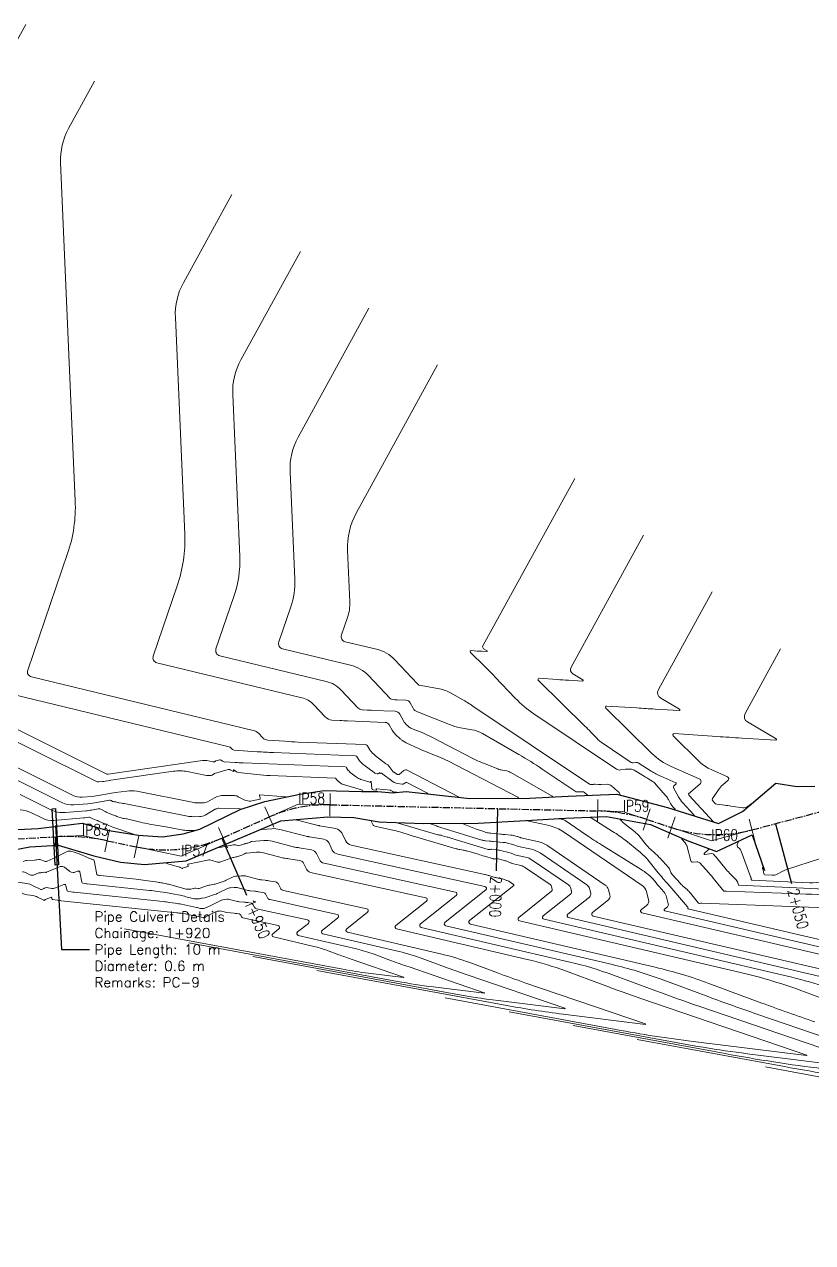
# Model space of a CAD drawing. Extents: x 337736 to 342002, y 3067251 to 3069533.
# Drawn here: x 339333.4 to 339473.2, y 3068119.2 to 3068335.1 of the extents above; entities that cross this region are included whole.
import ezdxf
from ezdxf.enums import TextEntityAlignment as Align

# ---------------------------------------------------------------- set-up
doc = ezdxf.new("R2010")
doc.units = 0
doc.header["$MEASUREMENT"] = 0
doc.linetypes.add('Center', pattern=[2, 1.25, -0.25, 0.25, -0.25])
for name, color, linetype, lineweight in [('BEC', 3, 'Continuous', 13), ('BES', 3, 'Continuous', 13), ('Chainage', 7, 'Continuous', 25), ('Contour', 4, 'Continuous', 0), ('IP_Line', 150, 'Continuous', 9), ('PC_Callout', 6, 'Continuous', 30), ('PipeCulvert', 6, 'Continuous', 30), ('RC', 9, 'Center', 30)]:
    doc.layers.add(name, color=color, linetype=linetype, lineweight=lineweight)
doc.layers.add('IPName', color=7, linetype='Continuous')
doc.layers.add('RoadEdge', color=51, linetype='Continuous')
doc.styles.get("Standard").update_dxf_attribs({"font": 'simplex.shx'})
doc.dimstyles.new('Dimension_PC_Callout', dxfattribs={"dimtxt": 1.75, "dimasz": 1.75, "dimexe": 0.18, "dimexo": 0.0625, "dimgap": 0.875, "dimtad": 0, "dimdec": 4, "dimzin": 0, "dimdsep": 46, "dimtxsty": 'Standard', "dimcen": 0.09, "dimadec": 0, "dimazin": 0, "dimtfac": 1, "dimtdec": 4, "dimtofl": 0, "dimtmove": 0, "dimatfit": 3, "dimfxl": 1, "dimtolj": 1, "dimtzin": 0, "dimarcsym": 0})

msp = doc.modelspace()

# ---------------------------------------------------------------- linework, layer by layer
at = {"layer": 'BEC'}
for points in [[(339387.65, 3068198.78), (339387.56, 3068194.78)], [(339387.65, 3068198.78), (339387.56, 3068194.78)], [(339435.1, 3068197.69), (339435, 3068193.69)], [(339435.1, 3068197.69), (339435, 3068193.69)], [(339376.03, 3068196.44), (339377.66, 3068192.79)], [(339376.03, 3068196.44), (339377.66, 3068192.79)], [(339444.38, 3068196.08), (339443.13, 3068192.29)], [(339444.38, 3068196.08), (339443.13, 3068192.29)], [(339448.77, 3068194.64), (339447.51, 3068190.84)], [(339448.77, 3068194.64), (339447.51, 3068190.84)], [(339338.95, 3068193.11), (339339.16, 3068189.11)], [(339338.95, 3068193.11), (339339.16, 3068189.11)], [(339348.52, 3068192.37), (339347.7, 3068188.45)], [(339348.52, 3068192.37), (339347.7, 3068188.45)], [(339367.81, 3068192.78), (339369.43, 3068189.12)], [(339367.81, 3068192.78), (339369.43, 3068189.12)], [(339461.9, 3068194.26), (339462.93, 3068190.39)], [(339461.9, 3068194.26), (339462.93, 3068190.39)], [(339353.7, 3068191.28), (339352.88, 3068187.36)], [(339353.7, 3068191.28), (339352.88, 3068187.36)]]:
    msp.add_lwpolyline(points, dxfattribs=at)
at = {"layer": 'BES'}
for points in [[(339387.65, 3068198.78), (339387.56, 3068194.78)], [(339387.65, 3068198.78), (339387.56, 3068194.78)], [(339435.1, 3068197.69), (339435, 3068193.69)], [(339435.1, 3068197.69), (339435, 3068193.69)], [(339376.03, 3068196.44), (339377.66, 3068192.79)], [(339376.03, 3068196.44), (339377.66, 3068192.79)], [(339444.38, 3068196.08), (339443.13, 3068192.29)], [(339444.38, 3068196.08), (339443.13, 3068192.29)], [(339448.77, 3068194.64), (339447.51, 3068190.84)], [(339448.77, 3068194.64), (339447.51, 3068190.84)], [(339338.95, 3068193.11), (339339.16, 3068189.11)], [(339338.95, 3068193.11), (339339.16, 3068189.11)], [(339348.52, 3068192.37), (339347.7, 3068188.45)], [(339348.52, 3068192.37), (339347.7, 3068188.45)], [(339367.81, 3068192.78), (339369.43, 3068189.12)], [(339367.81, 3068192.78), (339369.43, 3068189.12)], [(339461.9, 3068194.26), (339462.93, 3068190.39)], [(339461.9, 3068194.26), (339462.93, 3068190.39)], [(339353.7, 3068191.28), (339352.88, 3068187.36)], [(339353.7, 3068191.28), (339352.88, 3068187.36)]]:
    msp.add_lwpolyline(points, dxfattribs=at)
at = {"layer": 'Chainage'}
for p, q in [((339417.32, 3068196.09), (339417.06, 3068185.1)), ((339466.57, 3068193.43), (339469.4, 3068182.8)), ((339368.43, 3068190.86), (339372.82, 3068180.78))]:
    msp.add_line(p, q, dxfattribs=at)
at = {"layer": 'Contour'}
for points, elevation in [([(339333.69, 3068335.13), (339330.56, 3068329.43, 0.13716)], 1427), ([(339345.85, 3068325.07), (339341.23, 3068316.65, 0.13716), (339339.83, 3068310.64), (339342.42, 3068250.68, -0.09344), (339341.07, 3068241.31), (339334, 3068220.65, 0.44177), (339334.66, 3068219.45), (339374, 3068209.97, -0.14473), (339374.91, 3068209.45), (339375.66, 3068208.66, 0.18833), (339376.57, 3068208.23), (339379.59, 3068208.03, 0.0068), (339381.96, 3068207.9), (339393.83, 3068207.44, -0.26266), (339394.33, 3068207.13), (339394.67, 3068206.51, 0.07787), (339395.04, 3068206.04), (339395.48, 3068205.62, 0.02829), (339395.94, 3068205.24), (339397.44, 3068204.11, 0.03103), (339397.59, 3068204.01), (339397.75, 3068203.92, -0.10163), (339397.89, 3068203.8), (339398.79, 3068202.61, 0.19495), (339398.86, 3068202.57), (339398.95, 3068202.55, -0.11835), (339399.04, 3068202.52), (339399.46, 3068202.21, 0.11447), (339399.59, 3068202.16), (339399.72, 3068202.14, 0.21455), (339399.84, 3068202.17), (339400.67, 3068202.83, -0.29645), (339401.3, 3068202.9), (339410.51, 3068198.14)], 1426), ([(339370.18, 3068304.95), (339361.61, 3068289.34, 0.13716), (339360.18, 3068283.18), (339361.84, 3068244.78, -0.09344), (339360.51, 3068235.59), (339356.26, 3068223.15, 0.44177), (339356.92, 3068221.94), (339382.61, 3068215.76, -0.14473), (339384.68, 3068214.56), (339386.77, 3068212.36, 0.18833), (339387.94, 3068211.81), (339389.33, 3068211.72, 0.0068), (339390.72, 3068211.65), (339397.37, 3068211.38, -0.26266), (339398.11, 3068210.93), (339398.62, 3068210.01, 0.07787), (339399.16, 3068209.31), (339400.05, 3068208.47, 0.02829), (339400.24, 3068208.31), (339400.43, 3068208.16, 0.03103), (339400.63, 3068208.03), (339400.94, 3068207.86, 0.02281), (339401.22, 3068207.71), (339403.31, 3068206.76, 0.01175), (339404.81, 3068206.12), (339406.73, 3068205.35, -0.02441), (339408.48, 3068204.55), (339420.91, 3068198.11, -0.082059), (339421.04, 3068198.01, -0.082059)], 1424), ([(339382.35, 3068294.89), (339371.79, 3068275.65, 0.13716), (339370.35, 3068269.49), (339371.59, 3068240.78, -0.09344), (339370.57, 3068233.72), (339367.38, 3068224.4, 0.44177), (339368.05, 3068223.19), (339386.92, 3068218.65, -0.14473), (339389.57, 3068217.12), (339392.55, 3068213.98, 0.18833), (339393.31, 3068213.62), (339394.2, 3068213.56, 0.0068), (339395.1, 3068213.52), (339399.14, 3068213.36, -0.26266), (339400, 3068212.82), (339400.69, 3068211.57, 0.07787), (339401.07, 3068211.08), (339401.53, 3068210.65, 0.09414), (339402.05, 3068210.32), (339404.04, 3068209.52, -0.02441), (339405.52, 3068208.84), (339412.95, 3068204.99, 0.02527), (339414.84, 3068204.13), (339417.36, 3068203.13, 0.05072), (339418.14, 3068202.91), (339418.93, 3068202.77, -0.08705), (339419.68, 3068202.5), (339426.99, 3068198.3, -0.087094), (339427.11, 3068198.19, -0.087094)], 1423), ([(339394.51, 3068284.82), (339381.96, 3068261.96, 0.13716), (339380.52, 3068255.8), (339381.35, 3068236.77, -0.09344), (339380.64, 3068231.86), (339378.51, 3068225.64, 0.44177), (339379.17, 3068224.44), (339391.22, 3068221.54, -0.14473), (339394.45, 3068219.68), (339398.33, 3068215.59, 0.18833), (339398.67, 3068215.43), (339399.08, 3068215.41, 0.0068), (339399.48, 3068215.39), (339401.04, 3068215.32, -0.26266), (339401.82, 3068214.84), (339402.34, 3068213.91, 0.17417), (339403.09, 3068213.25), (339408.77, 3068211, 0.05072), (339410.72, 3068210.45), (339412.73, 3068210.09, -0.08705), (339414.61, 3068209.41), (339421.09, 3068205.68, -0.01706), (339425.23, 3068203.11), (339431.25, 3068199.08, 0.18428), (339431.37, 3068199.06), (339431.5, 3068199.07, -0.04443), (339431.63, 3068199.08), (339431.84, 3068199.07, 0.01397), (339432.02, 3068199.07), (339432.41, 3068199.08, -0.18451), (339432.7, 3068198.97), (339433.14, 3068198.59, -0.075991), (339433.24, 3068198.47, -0.075991)], 1422), ([(339439.13, 3068198.48, 0.051069), (339439.11, 3068198.51), (339438.84, 3068198.93, 0.07141), (339438.6, 3068199.2), (339437.52, 3068200.13, 0.18451), (339436.75, 3068200.41), (339435.69, 3068200.39, -0.01397), (339435.2, 3068200.4), (339434.63, 3068200.42, 0.04443), (339434.29, 3068200.4), (339433.94, 3068200.35, -0.18428), (339433.62, 3068200.43), (339412.91, 3068214.29, 0.01706), (339411.03, 3068215.47), (339409.1, 3068216.58, 0.08705), (339407.04, 3068217.32), (339403.4, 3068217.96, -0.19181), (339403.3, 3068218.03), (339403.22, 3068218.13, 0.03032), (339403.13, 3068218.23), (339399.11, 3068222.47, 0.14473), (339395.84, 3068224.36), (339390.3, 3068225.69, -0.44177), (339389.64, 3068226.89), (339390.7, 3068229.99, 0.09344), (339391.1, 3068232.77), (339390.71, 3068241.88, -0.13716), (339392.25, 3068248.48), (339406.68, 3068274.76)], 1421), ([(339448.88, 3068195.89, 0.044852), (339448.75, 3068196.06), (339448.35, 3068196.5, -0.06023), (339448, 3068196.98), (339447.61, 3068197.7, 0.05199), (339447.18, 3068198.31), (339445.39, 3068200.39, 0.07995), (339444.71, 3068200.96), (339443.94, 3068201.42, -0.00555), (339443.17, 3068201.89), (339441.51, 3068202.94, 0.13155), (339441.03, 3068203.09), (339440.52, 3068203.11, 0.04443), (339440, 3068203.08), (339439.09, 3068202.95, -0.18428), (339438.37, 3068203.12), (339423.76, 3068212.9, -0.0552), (339420.44, 3068215.69), (339416.85, 3068219.47, 0.00936), (339414.98, 3068221.36), (339412.49, 3068223.8, -0.69688), (339412.63, 3068224.11), (339413.69, 3068224.04, 0.00142), (339414.52, 3068223.99), (339415.41, 3068223.93, 0.79027), (339415.45, 3068224.09), (339414.84, 3068224.45, -0.40697), (339414.7, 3068224.94), (339431.01, 3068254.64)], 1419), ([(339452.25, 3068194.81, 0.048636), (339452.12, 3068194.98), (339450.16, 3068197.11, -0.06023), (339449.37, 3068198.2), (339448.51, 3068199.76, -0.35482), (339448.57, 3068200.13), (339448.94, 3068200.44, 0.55181), (339448.9, 3068200.7), (339446.28, 3068201.84, -0.03531), (339444.55, 3068202.75), (339442.24, 3068204.19, 0.17514), (339441.82, 3068204.27), (339441.38, 3068204.21, -0.18428), (339440.98, 3068204.3), (339436.02, 3068207.62, -0.0552), (339434.88, 3068208.59), (339433.84, 3068209.67, 0.00936), (339432.79, 3068210.74), (339424.54, 3068218.79, -0.69688), (339424.72, 3068219.2), (339427.86, 3068218.99, 0.00142), (339429.88, 3068218.86), (339432.34, 3068218.71, 0.79027), (339432.41, 3068218.96), (339430.66, 3068219.99, -0.40697), (339430.33, 3068221.18), (339443.17, 3068244.58)], 1418), ([(339455.62, 3068193.75, 0.021673), (339455.61, 3068193.76), (339451.29, 3068198.45, -0.06023), (339451.22, 3068198.54), (339451.16, 3068198.65, -0.35482), (339451.18, 3068198.73), (339453.19, 3068200.46, 0.55181), (339453.04, 3068201.41), (339448.1, 3068203.58, -0.09018), (339444.68, 3068205.89), (339436.49, 3068213.89, -0.69688), (339436.67, 3068214.29), (339442.03, 3068213.94, 0.00142), (339445.24, 3068213.74), (339449.48, 3068213.48, 0.79027), (339449.56, 3068213.73), (339446.25, 3068215.66, -0.40697), (339445.82, 3068217.19), (339455.33, 3068234.51)], 1417), ([(339462.32, 3068196.96, 0.022113), (339462.23, 3068196.9), (339461.55, 3068196.44, -0.18682), (339460.8, 3068196.26), (339458.68, 3068196.56, 0.0005), (339457.59, 3068196.71), (339456.19, 3068196.9, -0.17851), (339455.78, 3068197.12), (339455.45, 3068197.49, -0.34204), (339455.42, 3068197.88), (339456.47, 3068199.45, -0.06751), (339457.26, 3068200.33), (339458.17, 3068201.12, 0.55181), (339458.07, 3068201.75), (339455.18, 3068203.02, -0.09018), (339453.14, 3068204.39), (339448.43, 3068208.99, -0.69688), (339448.61, 3068209.39), (339456.2, 3068208.89, 0.00142), (339460.6, 3068208.61), (339466.63, 3068208.25, 0.79027), (339466.71, 3068208.5), (339461.63, 3068211.46, -0.40697), (339461.2, 3068212.98), (339467.5, 3068224.45)], 1416), ([(339323.53, 3068218.2), (339369.7, 3068207.08, -0.14473), (339370.02, 3068206.9), (339370.29, 3068206.61, 0.18833), (339370.61, 3068206.46), (339374.71, 3068206.19, 0.0068), (339377.58, 3068206.03), (339392.06, 3068205.46, -0.26266), (339392.44, 3068205.23), (339392.7, 3068204.76, 0.07787), (339392.98, 3068204.4), (339393.31, 3068204.09, 0.02829), (339393.66, 3068203.8), (339395.42, 3068202.48, 0.0885), (339395.66, 3068202.35), (339395.95, 3068202.27, 0.24084), (339396.15, 3068202.31), (339396.36, 3068202.47, -0.5963), (339396.42, 3068202.44), (339396.44, 3068202.27, 0.84513), (339396.45, 3068202.26), (339396.48, 3068202.36, -0.3682), (339396.54, 3068202.4), (339396.65, 3068202.39, -0.13206), (339396.74, 3068202.36), (339398.82, 3068200.85, 0.11447), (339399.48, 3068200.58), (339400.4, 3068200.42, 0.21455), (339400.68, 3068200.49), (339400.93, 3068200.69, -0.29645), (339401.2, 3068200.72), (339404.79, 3068198.87, -0.083543), (339404.98, 3068198.72, -0.083543)], 1427), ([(339321.13, 3068215.63), (339348.05, 3068202.2, 0.13721), (339348.1, 3068202.19), (339348.16, 3068202.19, 0.02519), (339348.2, 3068202.2), (339348.24, 3068202.21, -0.01), (339348.29, 3068202.22), (339365.02, 3068204.63, -0.08478), (339365.76, 3068204.61), (339366.81, 3068204.4, 0.05184), (339366.92, 3068204.39), (339367.03, 3068204.4, 0.12809), (339367.13, 3068204.42), (339367.26, 3068204.5, -0.06333), (339367.38, 3068204.55), (339368.05, 3068204.73, -0.22989), (339368.31, 3068204.68), (339368.54, 3068204.51, 0.14305), (339368.81, 3068204.41), (339370.8, 3068204.28, 0.0068), (339372.23, 3068204.2), (339390.29, 3068203.49, -0.26266), (339390.55, 3068203.33), (339390.73, 3068203.01, 0.07787), (339390.91, 3068202.77), (339391.14, 3068202.56, 0.02829), (339391.38, 3068202.36), (339392.3, 3068201.67, 0.0885), (339393.07, 3068201.28), (339394.65, 3068200.81, 0.24084), (339394.76, 3068200.83), (339394.85, 3068200.9, -0.5963), (339394.91, 3068200.88), (339395, 3068199.66, 0.3771), (339395.23, 3068199.44), (339395.83, 3068199.4, 0.55158), (339395.86, 3068199.44), (339395.81, 3068199.57, -0.16447), (339395.81, 3068199.58), (339395.81, 3068199.59, -0.3682), (339395.82, 3068199.6), (339398.3, 3068199.35, -0.13206), (339398.48, 3068199.28), (339398.64, 3068199.17, 0.11447), (339398.82, 3068199.09), (339399.36, 3068199, -0.055721), (339399.42, 3068198.98, -0.055721)], 1428), ([(339323.44, 3068212.22), (339346.05, 3068200.94, 0.13721), (339346.62, 3068200.83), (339347.26, 3068200.89, 0.02519), (339347.74, 3068200.95), (339348.23, 3068201.04, -0.01), (339348.71, 3068201.12), (339359.86, 3068202.73, -0.08478), (339362.27, 3068202.67), (339365.69, 3068201.99, 0.05184), (339366.03, 3068201.96), (339366.38, 3068201.97, 0.12809), (339366.71, 3068202.06), (339367.13, 3068202.3, -0.06333), (339367.53, 3068202.47), (339369.55, 3068203.02, -0.07337), (339369.68, 3068203.04), (339369.8, 3068203.04, -0.12435), (339369.92, 3068203), (339370.5, 3068202.67, 0.70556), (339370.55, 3068202.72), (339370.47, 3068202.92, -0.73249), (339370.52, 3068202.96), (339370.99, 3068202.65, 0.12057), (339371.39, 3068202.51), (339374.64, 3068202.15, 0.01765), (339376.96, 3068201.97), (339388.53, 3068201.52, -0.26266), (339388.66, 3068201.43), (339388.75, 3068201.27, 0.07787), (339388.85, 3068201.14), (339388.97, 3068201.02, 0.02829), (339389.1, 3068200.92), (339389.59, 3068200.55, 0.0885), (339389.99, 3068200.35), (339393.35, 3068199.35, 0.24084), (339393.37, 3068199.35), (339393.38, 3068199.36, -0.5963), (339393.38, 3068199.35), (339393.39, 3068199.23, 0.3771), (339393.44, 3068199.18), (339393.95, 3068199.16)], 1429), ([(339328.06, 3068205.41), (339342.07, 3068198.43, 0.13721), (339343.65, 3068198.12), (339345.46, 3068198.27, 0.02519), (339346.84, 3068198.46), (339348.2, 3068198.71, -0.01), (339349.57, 3068198.93), (339351.55, 3068199.22, -0.08478), (339353.32, 3068199.17), (339363.44, 3068197.18, 0.05184), (339364.27, 3068197.1), (339365.1, 3068197.11, 0.12809), (339365.87, 3068197.32), (339367.09, 3068198.03, -0.06333), (339367.59, 3068198.23), (339368.12, 3068198.38, -0.07337), (339368.66, 3068198.45), (339370.68, 3068198.4, -0.12435), (339371.34, 3068198.21), (339372.04, 3068197.82, 0.05801), (339372.52, 3068197.61), (339373.02, 3068197.46, 0.12123), (339373.53, 3068197.44), (339375.15, 3068197.76, 0.3777), (339375.22, 3068197.86), (339375.21, 3068198.02, 0.06881), (339375.18, 3068198.18), (339375.08, 3068198.45, -0.54398), (339375.16, 3068198.55), (339379.72, 3068198.2, -0.08108), (339379.82, 3068198.17, -0.08108)], 1431), ([(339330.37, 3068202.01), (339340.07, 3068197.17, 0.13721), (339342.17, 3068196.77), (339344.68, 3068196.97, 0.02519), (339346.27, 3068197.19), (339348.52, 3068197.6, -0.18082), (339348.77, 3068197.56), (339349.05, 3068197.39, 0.10296), (339349.22, 3068197.34), (339349.41, 3068197.31, -0.02931), (339349.6, 3068197.28), (339349.92, 3068197.2, 0.01711), (339350.21, 3068197.14), (339350.68, 3068197.06, -0.0061), (339351.1, 3068196.98), (339362.32, 3068194.77, 0.05184), (339363.38, 3068194.67), (339364.45, 3068194.68, 0.12809), (339365.45, 3068194.96), (339367.24, 3068195.98, -0.06333), (339367.44, 3068196.07), (339367.66, 3068196.13, -0.07337), (339367.88, 3068196.16), (339371.6, 3068196.07, -0.12435), (339371.63, 3068196.06), (339371.66, 3068196.04, 0.05801), (339371.68, 3068196.03), (339371.7, 3068196.03, 0.075276), (339371.72, 3068196.02, 0.075276)], 1432), ([(339332.68, 3068198.6), (339338.08, 3068195.91, 0.13721), (339340.69, 3068195.41), (339344.3, 3068195.71, 0.02519), (339345.31, 3068195.84), (339346.51, 3068196.07, -0.18082), (339347.09, 3068195.96), (339347.62, 3068195.65, 0.0353), (339348.18, 3068195.37), (339349.06, 3068195.01, 0.01788), (339349.8, 3068194.73), (339350.77, 3068194.41, 0.04948), (339351.11, 3068194.34), (339351.46, 3068194.29, -0.02931), (339351.8, 3068194.23), (339354, 3068193.7, 0.01711), (339355.59, 3068193.37), (339358.86, 3068192.8, -0.0061), (339360.05, 3068192.58), (339361.34, 3068192.33, 0.05184), (339362.35, 3068192.24), (339363.72, 3068192.25, -0.004982), (339363.73, 3068192.25, -0.004982)], 1433), ([(339332.69, 3068195.91, -0.09328), (339334.7, 3068195.34), (339336.61, 3068194.39, 0.13721), (339338.62, 3068194), (339343.92, 3068194.44, 0.02519), (339344.34, 3068194.5), (339344.85, 3068194.59, -0.18082), (339345.09, 3068194.55), (339345.32, 3068194.42, 0.0353), (339345.55, 3068194.3), (339346.12, 3068194.07, -0.00656), (339346.57, 3068193.87), (339347.97, 3068193.26, 0.02335), (339349.07, 3068192.83), (339352.75, 3068191.59)], 1434), ([(339433.76, 3068194.6, 0.093049), (339434.06, 3068194.32), (339437.71, 3068192.07, -0.03012), (339440.03, 3068190.43), (339442.36, 3068188.57, -0.05477), (339444.18, 3068186.75), (339445.81, 3068184.74, 0.00954), (339447.47, 3068182.75), (339451.01, 3068178.68, -0.11529), (339451.06, 3068178.59), (339451.09, 3068178.47, -0.29733), (339451.07, 3068178.42), (339451.02, 3068178.38, 0.62721), (339451.03, 3068178.35), (339513.34, 3068163.81, -0.0314), (339531.11, 3068158.46), (339548.54, 3068152, 0.00641), (339566.05, 3068145.77), (339643.63, 3068119.26, -0.90205), (339643.61, 3068119.16), (339579.29, 3068127.14, -0.01483), (339565.26, 3068129.31), (339544.31, 3068133.18)], 1422), ([(339375.42, 3068192.4, 0.03833), (339375.51, 3068192.4), (339377.31, 3068192.54, -0.08283), (339378.69, 3068192.41), (339383.4, 3068191.19, 0.03777), (339383.58, 3068191.16), (339383.76, 3068191.14, -0.01695), (339383.94, 3068191.11), (339386.48, 3068190.68, -0.24149), (339387.43, 3068189.96), (339388.01, 3068188.76, 0.22958), (339388.96, 3068188.02), (339415.08, 3068182.29, -0.63194), (339415.22, 3068181.7), (339407.99, 3068175.95, 0.62721), (339408.12, 3068175.34), (339437.69, 3068168.44, -0.0314), (339446.32, 3068165.84), (339454.78, 3068162.71, 0.00641), (339463.28, 3068159.68), (339500.7, 3068146.89, -0.90205)], 1432), ([(339381.6, 3068194.15, 0.075797), (339381.79, 3068194.06), (339385.51, 3068193.1, 0.03777), (339385.59, 3068193.08), (339385.67, 3068193.08, -0.01695), (339385.75, 3068193.07), (339388.62, 3068192.57, -0.24149), (339389.67, 3068191.78), (339390.32, 3068190.45, 0.22958), (339391.36, 3068189.63), (339415.03, 3068184.44, -0.02346), (339415.28, 3068184.37), (339415.53, 3068184.29, 0.00616), (339415.77, 3068184.22), (339416.85, 3068183.9, 0.02789), (339417.39, 3068183.78), (339418.03, 3068183.67, -0.05203), (339418.37, 3068183.57), (339418.8, 3068183.4, 0.04088), (339418.96, 3068183.35), (339419.12, 3068183.31, -0.09541), (339419.28, 3068183.24), (339420.12, 3068182.67, -0.18084), (339420.17, 3068182.6), (339420.19, 3068182.52, -0.29733), (339420.17, 3068182.45), (339412.34, 3068176.24, 0.62721), (339412.48, 3068175.63), (339445.26, 3068167.97, -0.0314), (339454.79, 3068165.11), (339464.15, 3068161.64, 0.00641), (339473.56, 3068158.29)], 1431), ([(339394.85, 3068194, 0.026735), (339394.95, 3068193.77), (339395.18, 3068193.28, 0.22958), (339395.56, 3068192.98), (339398.97, 3068192.24, -0.02346), (339400.32, 3068191.87), (339401.66, 3068191.45, 0.00616), (339403, 3068191.03), (339409.99, 3068188.99, 0.02789), (339410.6, 3068188.85), (339411.22, 3068188.74, -0.02813), (339411.83, 3068188.59), (339413.86, 3068188, -0.00164), (339414.98, 3068187.66), (339416.57, 3068187.18, 0.1085), (339416.74, 3068187.17), (339416.97, 3068187.2, 0.03703), (339417.04, 3068187.22), (339417.11, 3068187.24, -0.13464), (339417.18, 3068187.24), (339418.52, 3068186.9, -0.03348), (339419.06, 3068186.72), (339419.6, 3068186.51, 0.04088), (339420.14, 3068186.34), (339421.22, 3068186.1, -0.09541), (339422.06, 3068185.74), (339426.63, 3068182.62, -0.18084), (339426.89, 3068182.26), (339427.01, 3068181.81, -0.29733), (339426.88, 3068181.44), (339421.06, 3068176.81, 0.62721), (339421.19, 3068176.2), (339460.39, 3068167.05, -0.0314), (339471.75, 3068163.63), (339482.91, 3068159.5, 0.00641)], 1429), ([(339399.7, 3068193.54), (339406.74, 3068191.48, 0.02789), (339407.01, 3068191.41), (339407.29, 3068191.37, -0.02813), (339407.56, 3068191.3), (339408.39, 3068191.06, -0.00164), (339409.03, 3068190.87), (339415.67, 3068188.87, 0.1085), (339415.87, 3068188.85), (339416.07, 3068188.88, -0.05834), (339416.28, 3068188.89), (339417.16, 3068188.8, -0.03856), (339417.81, 3068188.69), (339419.28, 3068188.32, -0.03348), (339419.72, 3068188.18), (339420.14, 3068188.01, 0.04088), (339420.58, 3068187.87), (339422.27, 3068187.5, -0.09541), (339423.45, 3068186.99), (339429.89, 3068182.6, -0.18084), (339430.25, 3068182.09), (339430.42, 3068181.45, -0.29733), (339430.24, 3068180.93), (339425.41, 3068177.09, 0.62721), (339425.55, 3068176.48), (339467.95, 3068166.58, -0.0314), (339480.23, 3068162.89)], 1428), ([(339405.43, 3068193.41), (339406.47, 3068193.02, 0.01582), (339407.26, 3068192.75), (339414.51, 3068190.53, 0.05231), (339415.18, 3068190.4), (339415.86, 3068190.34, -0.00136), (339416.54, 3068190.28), (339418.31, 3068190.12, -0.03856), (339419.08, 3068189.98), (339420.04, 3068189.74, -0.03348), (339420.37, 3068189.63), (339420.69, 3068189.5, 0.04088), (339421.02, 3068189.4), (339423.32, 3068188.89, -0.09541), (339424.84, 3068188.24), (339433.15, 3068182.57, -0.18084), (339433.61, 3068181.92), (339433.82, 3068181.1, -0.29733), (339433.6, 3068180.42), (339429.77, 3068177.38, 0.62721), (339429.91, 3068176.77), (339475.52, 3068166.12, -0.0314)], 1427), ([(339411.15, 3068193.51, 0.109487), (339411.62, 3068193.21), (339413.7, 3068192.42, 0.01391), (339414.5, 3068192.15), (339415.31, 3068191.89, 0.05422), (339416.14, 3068191.73), (339417.82, 3068191.58, -0.00136), (339418.66, 3068191.5), (339419.65, 3068191.41, -0.03856), (339420.16, 3068191.32), (339420.8, 3068191.16, -0.03348), (339421.02, 3068191.09), (339421.24, 3068191, 0.04088), (339421.46, 3068190.93), (339424.37, 3068190.29, -0.09541), (339426.23, 3068189.48), (339436.41, 3068182.55, -0.18084), (339436.97, 3068181.75), (339437.23, 3068180.74, -0.29733), (339436.96, 3068179.91), (339434.13, 3068177.66, 0.62721), (339434.27, 3068177.05), (339483.08, 3068165.66, -0.0314)], 1426), ([(339422.33, 3068193.99), (339426.47, 3068193.08, -0.09541), (339429.01, 3068191.98), (339442.92, 3068182.49, -0.18084), (339443.69, 3068181.4), (339444.07, 3068179.94, -0.29733), (339443.74, 3068178.95), (339442.77, 3068178.18, 0.62721), (339442.89, 3068177.65), (339498.21, 3068164.73, -0.0314), (339514.15, 3068159.94), (339529.79, 3068154.14, 0.00641), (339545.49, 3068148.55), (339615.05, 3068124.78, -0.90205), (339615.02, 3068124.69), (339558.49, 3068131.7, -0.01483), (339543.69, 3068133.99), (339521.59, 3068138.07)], 1424), ([(339428.18, 3068194.34, 0.053945), (339428.28, 3068194.31), (339428.82, 3068194.19, -0.09541), (339429.3, 3068193.98), (339433.05, 3068191.42, 0.01117), (339435.73, 3068189.68), (339442.76, 3068185.33, -0.03012), (339443.52, 3068184.8), (339444.28, 3068184.19, -0.05477), (339444.88, 3068183.59), (339445.41, 3068182.93, 0.00954), (339445.96, 3068182.28), (339446.78, 3068181.33, -0.11529), (339447.26, 3068180.42), (339447.58, 3068179.2, -0.29733), (339447.41, 3068178.68), (339446.9, 3068178.28, 0.62721), (339446.96, 3068178), (339505.78, 3068164.27, -0.0314)], 1423), ([(339485.11, 3068178.14), (339453.54, 3068179.34, 0.05607), (339453.33, 3068179.33), (339453.12, 3068179.29, -0.27602), (339452.95, 3068179.35), (339451.54, 3068181.1, 0.04456), (339450.97, 3068181.69), (339450.34, 3068182.24, -0.02953), (339449.74, 3068182.82), (339448.29, 3068184.41, -0.09423), (339448.05, 3068184.8), (339447.88, 3068185.23, 0.09158), (339447.65, 3068185.62), (339446.6, 3068186.79, 0.02277), (339445.76, 3068187.65), (339444.47, 3068188.85, -0.03562), (339443.49, 3068189.91), (339442.59, 3068191.04, 0.05477), (339441.57, 3068192.05), (339439.49, 3068193.71, -0.04951), (339439.27, 3068193.92), (339439.07, 3068194.16, -0.093301), (339439.01, 3068194.28, -0.093301)], 1421), ([(339367.43, 3068189.07), (339370.48, 3068189.69, -0.13377), (339370.85, 3068189.66), (339371.22, 3068189.54, 0.1725), (339371.58, 3068189.54), (339372.49, 3068189.87, -0.04287), (339372.66, 3068189.92), (339372.83, 3068189.95, 0.03598), (339373, 3068189.99), (339373.16, 3068190.05, 0.03455), (339373.32, 3068190.11), (339373.54, 3068190.22, -0.09639), (339373.75, 3068190.28), (339375.86, 3068190.44, -0.08283), (339377.32, 3068190.31), (339381.29, 3068189.28, 0.03777), (339381.57, 3068189.23), (339381.85, 3068189.2, -0.01695), (339382.13, 3068189.16), (339384.34, 3068188.78, -0.24149), (339385.19, 3068188.15), (339385.71, 3068187.07, 0.22958), (339386.56, 3068186.41), (339409.84, 3068181.3, -0.63194), (339409.97, 3068180.71), (339403.63, 3068175.66, 0.62721), (339403.76, 3068175.05), (339430.13, 3068168.9, -0.0314), (339437.84, 3068166.58), (339445.4, 3068163.78, 0.00641), (339453, 3068161.07), (339486.41, 3068149.66, -0.90205)], 1433), ([(339479.37, 3068180.64, 0.00193), (339470.88, 3068180.99), (339457.93, 3068181.48, 0.05607), (339457.76, 3068181.47), (339457.59, 3068181.44, -0.2729), (339457.45, 3068181.49), (339455.83, 3068183.44, 0.00949), (339454.7, 3068184.76), (339453.18, 3068186.46, 0.24318), (339452.64, 3068186.67), (339451.98, 3068186.59, -0.37499), (339451.57, 3068186.87), (339450.95, 3068189.35, 0.08689), (339450.87, 3068189.53), (339450.72, 3068189.74, -0.05786), (339450.67, 3068189.84), (339450.64, 3068189.94, 0.09158), (339450.58, 3068190.03), (339449.97, 3068190.71, -0.075184), (339449.84, 3068190.91, -0.075184)], 1419), ([(339477.14, 3068183.97, -0.13259), (339472.59, 3068182.96), (339462.38, 3068183.43, -0.37291), (339462.28, 3068183.53), (339462.26, 3068183.71, 0.06357), (339462.22, 3068183.9), (339460.52, 3068188.54, 0.11002), (339460.25, 3068188.96), (339459.86, 3068189.34, -0.30934), (339459.79, 3068189.71), (339459.97, 3068190.13, 0.034597), (339460.04, 3068190.32, 0.034597)], 1417), ([(339333.19, 3068186.73), (339333.49, 3068186.85, -0.08624), (339333.79, 3068186.92), (339335.25, 3068186.98, 0.02848), (339335.61, 3068187.02), (339335.98, 3068187.08, -0.14034), (339336.33, 3068187.03), (339336.95, 3068186.77, 0.2148), (339337.47, 3068186.78), (339338.51, 3068187.27, 0.00408), (339339.36, 3068187.69), (339340.97, 3068188.49, -0.19303), (339341.67, 3068188.54), (339342.39, 3068188.32, -0.02602), (339343.1, 3068188.06), (339345.12, 3068187.19, 0.04106), (339345.36, 3068187.11), (339345.61, 3068187.05, -0.29246), (339345.76, 3068186.89), (339346.23, 3068184.44, 0.31742), (339346.37, 3068184.31), (339346.6, 3068184.28, 0.01149), (339346.82, 3068184.25), (339353.21, 3068183.58, -0.00951), (339354.91, 3068183.37), (339357.06, 3068183.06, -0.01527), (339357.84, 3068182.93), (339358.61, 3068182.77, -0.01512), (339359.37, 3068182.59), (339362.12, 3068181.85, 0.06023), (339362.38, 3068181.81), (339362.66, 3068181.8, 0.06562), (339362.92, 3068181.83), (339363.42, 3068181.95, -0.08395), (339363.81, 3068181.98), (339364.2, 3068181.94, 0.11207), (339364.58, 3068181.99), (339365.55, 3068182.34, -0.04287), (339366.29, 3068182.54), (339367.05, 3068182.68, 0.03598), (339367.78, 3068182.87), (339368.5, 3068183.11, 0.03455), (339369.19, 3068183.39), (339370.21, 3068183.9, -0.09639), (339371.05, 3068184.13), (339371.93, 3068184.2, -0.08283), (339372.8, 3068184.12), (339374.97, 3068183.56, 0.03777), (339375.54, 3068183.45), (339376.12, 3068183.39, -0.01695), (339376.7, 3068183.31), (339377.93, 3068183.1, -0.24149), (339378.48, 3068182.69), (339378.81, 3068182, 0.22958), (339379.36, 3068181.57), (339394.11, 3068178.34, -0.63194), (339394.25, 3068177.74), (339390.56, 3068174.81, 0.62721), (339390.69, 3068174.2), (339407.43, 3068170.29, -0.0314), (339412.4, 3068168.8), (339417.27, 3068166.99, 0.00641), (339422.17, 3068165.24), (339443.53, 3068157.95, -0.90205), (339443.51, 3068157.85), (339428.93, 3068159.66, -0.01483), (339418.93, 3068161.2), (339385.27, 3068167.42)], 1436), ([(339358.6, 3068186.36), (339360.95, 3068185.71, -0.06965), (339361.12, 3068185.63), (339361.28, 3068185.54, 0.21908), (339361.44, 3068185.52), (339362.38, 3068185.82, 0.40304), (339362.45, 3068185.95), (339362.4, 3068186.15, -0.43644), (339362.47, 3068186.27), (339365.9, 3068186.97, -0.13377), (339366.69, 3068186.91), (339367.46, 3068186.65, 0.1725), (339368.23, 3068186.65), (339370.18, 3068187.36, -0.04287), (339370.53, 3068187.46), (339370.91, 3068187.53, 0.03598), (339371.26, 3068187.62), (339371.61, 3068187.73, 0.03455), (339371.94, 3068187.87), (339372.42, 3068188.11, -0.09639), (339372.87, 3068188.23), (339374.55, 3068188.36, -0.08283), (339375.81, 3068188.25), (339379.18, 3068187.37, 0.03777), (339379.56, 3068187.31), (339379.94, 3068187.27, -0.01695), (339380.32, 3068187.21), (339382.2, 3068186.89, -0.24149), (339382.95, 3068186.33), (339383.41, 3068185.38, 0.22958), (339384.16, 3068184.79), (339404.59, 3068180.31, -0.63194), (339404.73, 3068179.72), (339399.27, 3068175.38, 0.62721), (339399.41, 3068174.77), (339422.56, 3068169.36, -0.0314), (339429.36, 3068167.32), (339436.03, 3068164.85, 0.00641), (339442.73, 3068162.46), (339472.12, 3068152.42, -0.90205), (339472.09, 3068152.32), (339451.97, 3068154.82, -0.01483), (339438.29, 3068156.93), (339407.99, 3068162.53)], 1434), ([(339481.8, 3068181.53), (339460.07, 3068182.53, -0.37291), (339460.05, 3068182.54), (339460.05, 3068182.57, 0.06357), (339460.04, 3068182.6), (339459.84, 3068183.14, 0.11002), (339459.64, 3068183.46), (339458.61, 3068184.48, -0.0246), (339457.87, 3068185.29), (339456.06, 3068187.48, 0.00949), (339455.83, 3068187.74), (339455.6, 3068188.01, 0.24318), (339455.31, 3068188.12), (339454.07, 3068187.98, -0.73451), (339453.98, 3068188.19), (339454.62, 3068188.76, 0.104335), (339454.8, 3068188.99, 0.104335)], 1418), ([(339480.43, 3068189.15), (339468.72, 3068185.34, 0.04182), (339467.79, 3068184.95), (339466.88, 3068184.48, -0.13259), (339465.97, 3068184.28), (339464.7, 3068184.34, -0.37291), (339464.51, 3068184.52), (339464.47, 3068184.91, 0.06357), (339464.41, 3068185.15), (339464.32, 3068185.41, -0.13964), (339464.3, 3068185.6), (339464.34, 3068185.79)], 1416), ([(339333.06, 3068184.91, -0.08422), (339333.73, 3068184.7), (339334.39, 3068184.36, 0.21897), (339335.01, 3068184.33), (339335.86, 3068184.68, -0.08624), (339336.09, 3068184.73), (339336.32, 3068184.74, 0.02848), (339336.56, 3068184.76), (339337, 3068184.83, -0.08749), (339337.12, 3068184.83), (339337.23, 3068184.8, 0.14704), (339337.35, 3068184.82), (339339.75, 3068185.81, -0.27325), (339340.51, 3068185.7), (339341.44, 3068184.96, 0.12892), (339341.73, 3068184.83), (339342.06, 3068184.77, 0.14168), (339342.38, 3068184.81), (339342.93, 3068185.04, -0.47675), (339343.22, 3068184.89), (339343.57, 3068183.07, 0.31742), (339343.79, 3068182.86), (339344.16, 3068182.81, 0.01149), (339344.53, 3068182.76), (339355.62, 3068181.6, -0.00951), (339357.01, 3068181.43), (339358.46, 3068181.22, -0.01527), (339359.69, 3068181), (339361.04, 3068180.73, -0.01512), (339362.02, 3068180.49), (339363.26, 3068180.16, 0.06023), (339363.68, 3068180.1), (339364.21, 3068180.09, 0.06562), (339364.45, 3068180.11), (339364.69, 3068180.17, -0.01499), (339364.94, 3068180.22), (339365.4, 3068180.31, 0.03598), (339365.78, 3068180.4), (339366.94, 3068180.79, 0.03455), (339367.82, 3068181.15), (339369.28, 3068181.88, -0.09639), (339369.93, 3068182.06), (339370.62, 3068182.11, -0.08283), (339371.29, 3068182.06), (339372.86, 3068181.65, 0.03777), (339373.53, 3068181.53), (339374.21, 3068181.46, -0.01695), (339374.89, 3068181.36), (339375.79, 3068181.21, -0.24149), (339376.24, 3068180.87), (339376.51, 3068180.31, 0.22958), (339376.96, 3068179.96), (339388.87, 3068177.35, -0.63194), (339389, 3068176.75), (339386.2, 3068174.52, 0.62721), (339386.34, 3068173.91), (339399.87, 3068170.75, -0.0314), (339403.92, 3068169.53), (339407.9, 3068168.06, 0.00641), (339411.9, 3068166.64), (339429.24, 3068160.71, -0.90205), (339429.22, 3068160.61), (339417.41, 3068162.07, -0.01483), (339409.25, 3068163.33), (339373.91, 3068169.87)], 1437), ([(339362.55, 3068172.31), (339399.57, 3068165.47, 0.01483), (339405.89, 3068164.49), (339414.92, 3068163.37, 0.90205), (339414.95, 3068163.47), (339401.62, 3068168.03, -0.00641), (339398.52, 3068169.13), (339395.44, 3068170.27, 0.0314), (339392.3, 3068171.22), (339381.98, 3068173.63, -0.62721), (339381.84, 3068174.24), (339383.76, 3068175.76, 0.63194), (339383.62, 3068176.36), (339374.56, 3068178.35, -0.22958), (339374.21, 3068178.62), (339374, 3068179.05, 0.24149), (339373.65, 3068179.31), (339373, 3068179.43, 0.01695), (339372.39, 3068179.51), (339371.52, 3068179.6, -0.03777), (339370.75, 3068179.74), (339369.78, 3068179.99, 0.08283), (339369.31, 3068180.03), (339368.82, 3068180, 0.09639), (339368.36, 3068179.87), (339366.12, 3068178.76, -0.03455), (339365.72, 3068178.59), (339365.2, 3068178.42, -0.08671), (339365, 3068178.39), (339364.79, 3068178.39, -0.06023), (339364.59, 3068178.42), (339364.23, 3068178.52, 0.01512), (339363.92, 3068178.59), (339361.24, 3068179.15, 0.01527), (339360.17, 3068179.33), (339359.1, 3068179.48, 0.00951), (339358.03, 3068179.62), (339342.24, 3068181.27, -0.01149), (339341.73, 3068181.33), (339341.22, 3068181.41, -0.31742), (339340.91, 3068181.7), (339340.77, 3068182.45, 0.47675), (339340.39, 3068182.65), (339338.9, 3068182.03, -0.14168), (339338.26, 3068181.95), (339337.33, 3068182.1, 0.14864), (339337.17, 3068182.08), (339337.02, 3068182.01, -0.01019), (339336.87, 3068181.95), (339336.5, 3068181.79, -0.21897), (339336.2, 3068181.81), (339334.87, 3068182.49, 0.08422), (339333.83, 3068182.82), (339331.85, 3068183.1, -0.07111)], 1438), ([(339351.19, 3068174.76), (339389.89, 3068167.61, 0.01483), (339394.37, 3068166.91), (339400.63, 3068166.14, 0.90205), (339400.65, 3068166.24), (339391.34, 3068169.42, -0.00641), (339389.15, 3068170.2), (339386.96, 3068171.01, 0.0314), (339384.74, 3068171.68), (339377.59, 3068173.35, -0.62721), (339377.46, 3068173.93), (339378.54, 3068174.79, 0.63194), (339378.41, 3068175.36), (339372.15, 3068176.73, -0.22958), (339371.91, 3068176.93), (339371.76, 3068177.24, 0.24149), (339371.52, 3068177.42), (339371.05, 3068177.5, 0.01695), (339370.62, 3068177.56), (339369.31, 3068177.69, -0.03777), (339368.84, 3068177.78), (339368.28, 3068177.93, 0.08283), (339367.99, 3068177.95), (339367.71, 3068177.93, 0.09639), (339367.44, 3068177.85), (339365.52, 3068176.9, 0.20868), (339365.48, 3068176.85), (339365.45, 3068176.77, -0.38993), (339365.41, 3068176.75), (339362.71, 3068177.3, 0.01527), (339361.96, 3068177.43), (339361.2, 3068177.54, 0.00951), (339360.44, 3068177.63), (339339.95, 3068179.78, -0.01149), (339339.3, 3068179.86), (339338.42, 3068179.99, -0.31742), (339338.29, 3068180.11), (339338.25, 3068180.32, 0.47675), (339338.13, 3068180.38), (339337.14, 3068179.96, 0.04455), (339337.04, 3068179.91), (339336.95, 3068179.85, -0.26973), (339336.86, 3068179.85), (339335.73, 3068180.43, 0.08422), (339334.91, 3068180.69), (339333.92, 3068180.83, -0.07111), (339333.01, 3068181.09)], 1439), ([(339486.39, 3068149.56), (339463.49, 3068152.4, -0.01483), (339447.97, 3068154.79), (339419.35, 3068160.08)], 1433), ([(339475.01, 3068149.98, -0.01483), (339457.65, 3068152.66), (339430.71, 3068157.64)], 1432), ([(339485.67, 3068147.67, -0.01483), (339468.18, 3068150.36), (339442.07, 3068155.19)], 1431)]:
    msp.add_lwpolyline(points, format="xyb", dxfattribs=dict(at, elevation=elevation))
at = {"layer": 'Contour', "elevation": 1429}
msp.add_lwpolyline([(339489.75, 3068145.68), (339464.79, 3068150.3)], dxfattribs=at)
at = {"layer": 'IP_Line'}
for points in [[(339376.85, 3068194.62), (339381.98, 3068196.91), (339387.6, 3068196.78)], [(339376.85, 3068194.62), (339381.98, 3068196.91), (339387.6, 3068196.78)], [(339435.05, 3068195.69), (339439.52, 3068195.58), (339443.76, 3068194.18)], [(339435.05, 3068195.69), (339439.52, 3068195.58), (339443.76, 3068194.18)], [(339448.14, 3068192.74), (339455.22, 3068190.41), (339462.42, 3068192.33)], [(339448.14, 3068192.74), (339455.22, 3068190.41), (339462.42, 3068192.33)], [(339339.06, 3068191.11), (339343.63, 3068191.35), (339348.11, 3068190.41)], [(339339.06, 3068191.11), (339343.63, 3068191.35), (339348.11, 3068190.41)], [(339353.29, 3068189.32), (339361.22, 3068187.65), (339368.62, 3068190.95)], [(339353.29, 3068189.32), (339361.22, 3068187.65), (339368.62, 3068190.95)]]:
    msp.add_lwpolyline(points, dxfattribs=at)
at = {"layer": 'PipeCulvert'}
msp.add_lwpolyline([(339338.36, 3068196.08), (339338.95, 3068196.11), (339339.48, 3068186.13), (339338.88, 3068186.1), (339338.36, 3068196.08)], dxfattribs=at)
at = {"layer": 'RC', "linetype": 'Center'}
msp.add_lwpolyline([(339332.21, 3068190.75), (339339.06, 3068191.11), (339339.06, 3068191.11, -0.065112), (339348.11, 3068190.41), (339348.11, 3068190.41), (339353.29, 3068189.32), (339353.29, 3068189.32, 0.158021), (339368.62, 3068190.95), (339368.62, 3068190.95), (339376.85, 3068194.62), (339376.85, 3068194.62, -0.111051), (339387.6, 3068196.78), (339387.6, 3068196.78), (339435.05, 3068195.69), (339435.05, 3068195.69, -0.07405), (339443.76, 3068194.18), (339443.76, 3068194.18), (339448.14, 3068192.74), (339448.14, 3068192.74, 0.145852), (339462.42, 3068192.33), (339462.42, 3068192.33), (339478.46, 3068196.6)], format="xyb", dxfattribs=at)
at = {"layer": 'RoadEdge'}
for points in [[(339329.82, 3068192.31, 1435.24), (339335.84, 3068192.56, 1434.98), (339343.64, 3068193.52, 1434.73), (339348.04, 3068192.29, 1434.41), (339353.64, 3068191.42, 1433.94), (339357.88, 3068191.11, 1433.65), (339361.59, 3068191.62, 1433.25), (339364.5, 3068192.43, 1432.93), (339371.65, 3068195.96, 1432.04), (339376.07, 3068197.34, 1431.57), (339382.22, 3068198.66, 1430.67), (339386.54, 3068199.31, 1430.12), (339393.18, 3068199.15, 1429.13), (339396.05, 3068199.14, 1428.74), (339398.66, 3068198.87, 1428.15), (339401.12, 3068199.12, 1427.74), (339412.39, 3068197.87, 1425.68), (339423, 3068197.98, 1423.65), (339429.84, 3068198.29, 1422.59), (339438.43, 3068198.64, 1421.13), (339447.45, 3068196.32, 1419.45), (339456.46, 3068193.47, 1416.76), (339460.75, 3068195.59, 1416.15), (339466.63, 3068200.6, 1415.66), (339470.37, 3068200.04, 1415.6), (339473.56, 3068200.11, 1415.34)], [(339331.62, 3068188.81, 1435.14), (339334.4, 3068189.3, 1434.97), (339339.37, 3068189.61, 1434.86), (339345.7, 3068187.75, 1434.5), (339350.47, 3068186.62, 1434.41), (339354.71, 3068186.17, 1434.32), (339362.08, 3068186.83, 1433.64), (339374.54, 3068192.1, 1432.11), (339378.9, 3068193.91, 1431.37), (339387.22, 3068194.64, 1430.19), (339391.81, 3068194.54, 1429.88), (339396.31, 3068193.75, 1428.57), (339397.66, 3068193.68, 1428.3), (339404.16, 3068193.45, 1427.2), (339413.86, 3068193.53, 1425.45), (339422.34, 3068194.02, 1423.99), (339429.36, 3068194.43, 1422.78), (339436.62, 3068194.7, 1421.46), (339444.43, 3068193.31, 1419.94), (339450.9, 3068190.44, 1418.8), (339456.12, 3068188.5, 1417.75), (339462.48, 3068191.45, 1416.54), (339464.62, 3068185.12, 1415.93)]]:
    msp.add_polyline3d(points, dxfattribs=at)

# ---------------------------------------------------------------- texts
at = {"layer": 'Chainage', "width": 0.8}
for s, rotation, p in [('2+000', 268.6831, (339417.04, 3068184.1)), ('2+050', 284.9359, (339469.66, 3068181.84)), ('1+950', 293.5469, (339373.22, 3068179.86))]:
    msp.add_text(s, height=2, rotation=rotation, dxfattribs=at).set_placement(p, align=Align.MIDDLE_LEFT)
at = {"layer": 'IPName', "width": 0.8}
for s, p in [('IP58', (339381.98, 3068196.91)), ('IP58', (339381.98, 3068196.91)), ('IP59', (339439.52, 3068195.58)), ('IP59', (339439.52, 3068195.58)), ('IP83', (339343.63, 3068191.35)), ('IP83', (339343.63, 3068191.35)), ('IP60', (339455.22, 3068190.41)), ('IP60', (339455.22, 3068190.41)), ('IP57', (339361.22, 3068187.65)), ('IP57', (339361.22, 3068187.65))]:
    msp.add_text(s, height=2, dxfattribs=at).set_placement(p)
at = {"layer": 'PC_Callout', "insert": (339345.84, 3068171.13), "char_height": 1.75, "attachment_point": 4}
msp.add_mtext('Pipe Culvert Details\\PChainage: 1+920\\PPipe Length: 10 m\\PDiameter: 0.6 m\\PRemarks: PC-9', dxfattribs=at)

# ---------------------------------------------------------------- leaders
at = {"layer": 'PC_Callout', "annotation_type": 0, "has_hookline": 1, "hookline_direction": 0, "text_width": 26}
msp.add_leader([(339338.92, 3068191.1), (339339.97, 3068171.13), (339344.97, 3068171.13)], dimstyle='Dimension_PC_Callout', dxfattribs=at)

doc.saveas('drawing.dxf')
